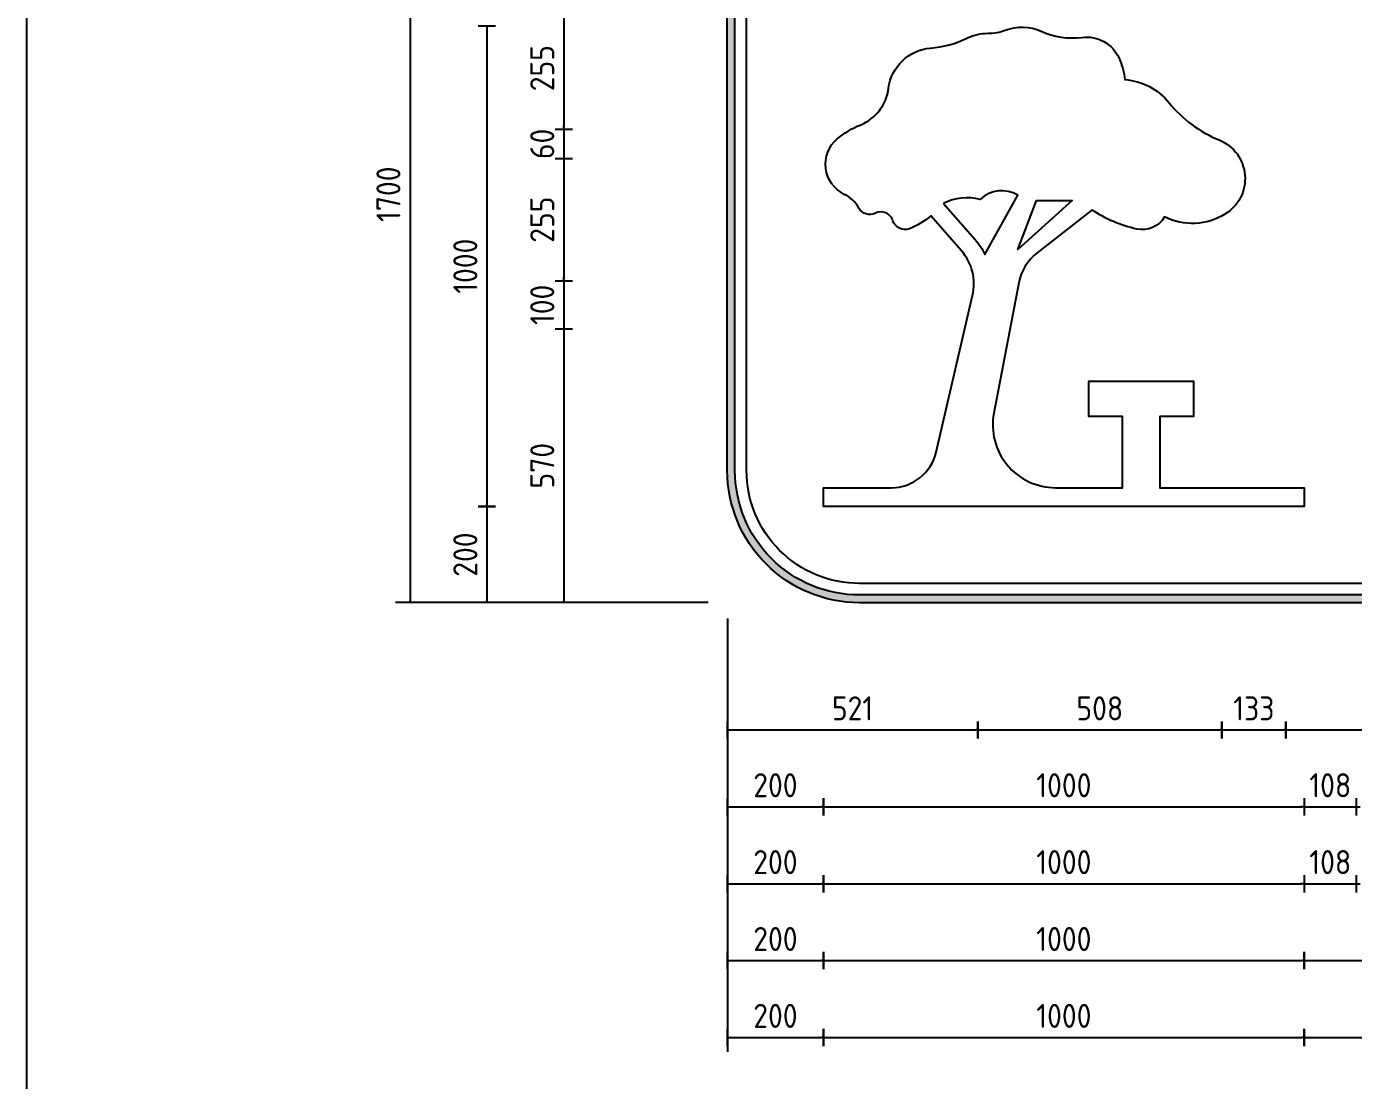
# Model space of a CAD drawing. Extents: x 0 to 420, y 0 to 297.
# Drawn here: x 13 to 151, y 115.5 to 225.2 of the extents above; entities that cross this region are included whole.
import ezdxf
from ezdxf.enums import TextEntityAlignment as Align

# ---------------------------------------------------------------- set-up
doc = ezdxf.new("R2010")
doc.units = 0
doc.header["$LTSCALE"] = 0.3
doc.layers.get('0').update_dxf_attribs({"linetype": 'CONTINUOUS'})
doc.layers.get('DEFPOINTS').update_dxf_attribs({"linetype": 'CONTINUOUS'})
for name, color, linetype in [('BLUE', 162, 'CONTINUOUS'), ('L18', 4, 'CONTINUOUS'), ('T25', 1, 'CONTINUOUS'), ('TBLK18', 4, 'CONTINUOUS'), ('TBLK25', 1, 'CONTINUOUS'), ('TBLK35', 3, 'CONTINUOUS'), ('TBLK50', 7, 'CONTINUOUS')]:
    doc.layers.add(name, color=color, linetype=linetype)
doc.styles.add('ISO', font='iso.shx')
doc.dimstyles.new('SIGNSDIM', dxfattribs={"dimtxt": 2.5, "dimasz": 0.2, "dimexe": 1.5, "dimexo": 2, "dimgap": 1, "dimtad": 1, "dimtoh": 1, "dimdec": 4, "dimlfac": 20, "dimrnd": 1, "dimdsep": 46, "dimtxsty": 'ISO', "dimblk": 'SGNDIM', "dimcen": 2.5, "dimse2": 1, "dimadec": 0, "dimazin": 0, "dimtfac": 1, "dimtdec": 4, "dimtix": 1, "dimtmove": 0, "dimatfit": 3, "dimldrblk": 'SGNDIM', "dimfxl": 1, "dimtolj": 1, "dimtzin": 0, "dimarcsym": 0})

# ---------------------------------------------------------------- blocks, each defined once
blk = doc.blocks.new('A3BBLK')
at = {"layer": 'TBLK50'}
blk.add_line((13, 292.5), (13, 4.5), dxfattribs=at)
blk = doc.blocks.new('a3_in_vtblk std dwg')
blk.add_blockref('A3BBLK', (0, 0))
at = {"layer": 'TBLK18', "style": 'ISO'}
blk.add_attdef('MR_DIRECTORATE', text='', height=1.5, dxfattribs=at).set_placement((381.5, 68.12), align=Align.CENTER)
for tag, p in [('STREET_NAME', (355.51, 62.1)), ('SUBURB_POSTCODE', (388.49, 62.1)), ('TELEPHONE_NO.', (368.31, 59.84)), ('FAX_NO.', (393.56, 59.84))]:
    blk.add_attdef(tag, p, '', height=1.5, dxfattribs=at)
at = {"layer": 'TBLK25', "style": 'ISO'}
for tag, height, p in [('MR_BRANCH', 2, (381.5, 65.2)), ('ROAD_SECTION', 1.75, (384.5, 29.16)), ('SLK', 1.75, (384.5, 26.11)), ('CHAINAGE', 1.75, (384.5, 19.21))]:
    blk.add_attdef(tag, text='', height=height, dxfattribs=at).set_placement(p, align=Align.CENTER)
for tag, p, height in [('FILE_NUMBER', (371.77, 54.24), 2.5), ('DESIGNED_/_DRAWN', (371.77, 49.49), 2), ('VERIFIED', (371.77, 44.49), 2), ('APPROVED', (371.77, 39.49), 2), ('LOCAL_AUTHORITY', (370.48, 16.73), 1.25)]:
    blk.add_attdef(tag, p, '', height=height, dxfattribs=at)
at = {"layer": 'TBLK35', "style": 'ISO', "width": 0.9}
for tag, p in [('ROAD_PROJECT&NUMBER', (384.5, 32.23)), ('DRAWING_DESCRIPTION', (384.5, 22.29))]:
    blk.add_attdef(tag, text='', height=2.5, dxfattribs=at).set_placement(p, align=Align.CENTER)
at = {"layer": 'TBLK50', "style": 'ISO'}
blk.add_attdef('MRWA_DRG_NUMBER', (356.29, 6.08), '', height=5, dxfattribs=at)
blk = doc.blocks.new('SGNDIM')
for p, q in [((0, 0), (-1, 0)), ((0, 4.5), (0, -4.5))]:
    blk.add_line(p, q)
blk = doc.blocks.new('*D31')
at = {"layer": 'DEFPOINTS', "color": 0, "transparency": 16777216}
for p in [(75.26, 175.24), (60.89, 165.23), (75.26, 165.23)]:
    blk.add_point(p, dxfattribs=at)
at = {"layer": 'T25', "color": 0, "lineweight": -2, "transparency": 16777216}
for p, q in [((60.89, 175.04), (60.89, 165.43)), ((73.26, 165.23), (59.39, 165.23))]:
    blk.add_line(p, q, dxfattribs=at)
at = {"layer": 'T25', "color": 0, "lineweight": -2, "transparency": 16777216, "xscale": 0.2, "yscale": 0.2, "zscale": 0.2}
for p, rotation in [((60.89, 175.24), 90), ((60.89, 165.23), 270)]:
    blk.add_blockref('SGNDIM', p, dxfattribs=dict(at, rotation=rotation))
at = {"layer": 'T25', "color": 0, "transparency": 16777216, "insert": (58.64, 170.23), "char_height": 2.5, "attachment_point": 5, "rotation": 90, "style": 'ISO'}
blk.add_mtext('\\A1;200', dxfattribs=at)
blk = doc.blocks.new('*D32')
at = {"layer": 'DEFPOINTS', "color": 0, "transparency": 16777216}
for p in [(79.89, 225.24), (60.89, 175.24), (79.89, 175.24)]:
    blk.add_point(p, dxfattribs=at)
at = {"layer": 'T25', "color": 0, "lineweight": -2, "transparency": 16777216}
blk.add_line((60.89, 225.04), (60.89, 175.44), dxfattribs=at)
at = {"layer": 'T25', "color": 0, "lineweight": -2, "transparency": 16777216, "xscale": 0.2, "yscale": 0.2, "zscale": 0.2}
for p, rotation in [((60.89, 225.24), 90), ((60.89, 175.24), 270)]:
    blk.add_blockref('SGNDIM', p, dxfattribs=dict(at, rotation=rotation))
at = {"layer": 'T25', "color": 0, "transparency": 16777216, "insert": (58.64, 200.24), "char_height": 2.5, "attachment_point": 5, "rotation": 90, "style": 'ISO'}
blk.add_mtext('\\A1;1000', dxfattribs=at)
blk = doc.blocks.new('*D40')
at = {"layer": 'DEFPOINTS', "color": 0, "transparency": 16777216}
for p in [(145.89, 176.24), (165.46, 176.24), (165.46, 119.98)]:
    blk.add_point(p, dxfattribs=at)
at = {"layer": 'T25', "color": 0, "lineweight": -2, "transparency": 16777216}
blk.add_line((146.09, 119.98), (165.26, 119.98), dxfattribs=at)
at = {"layer": 'T25', "color": 0, "lineweight": -2, "transparency": 16777216, "xscale": 0.2, "yscale": 0.2, "zscale": 0.2, "rotation": 180}
blk.add_blockref('SGNDIM', (145.89, 119.98), dxfattribs=at)
at = {"layer": 'T25', "color": 0, "lineweight": -2, "transparency": 16777216, "xscale": 0.2, "yscale": 0.2, "zscale": 0.2}
blk.add_blockref('SGNDIM', (165.46, 119.98), dxfattribs=at)
at = {"layer": 'T25', "color": 0, "transparency": 16777216, "insert": (155.67, 122.23), "char_height": 2.5, "attachment_point": 5, "style": 'ISO'}
blk.add_mtext('\\A1;391', dxfattribs=at)
blk = doc.blocks.new('*D41')
at = {"layer": 'DEFPOINTS', "color": 0, "transparency": 16777216}
for p in [(95.89, 178.27), (145.89, 178.27), (145.89, 119.98)]:
    blk.add_point(p, dxfattribs=at)
at = {"layer": 'T25', "color": 0, "lineweight": -2, "transparency": 16777216}
blk.add_line((96.09, 119.98), (145.69, 119.98), dxfattribs=at)
at = {"layer": 'T25', "color": 0, "lineweight": -2, "transparency": 16777216, "xscale": 0.2, "yscale": 0.2, "zscale": 0.2, "rotation": 180}
blk.add_blockref('SGNDIM', (95.89, 119.98), dxfattribs=at)
at = {"layer": 'T25', "color": 0, "lineweight": -2, "transparency": 16777216, "xscale": 0.2, "yscale": 0.2, "zscale": 0.2}
blk.add_blockref('SGNDIM', (145.89, 119.98), dxfattribs=at)
at = {"layer": 'T25', "color": 0, "transparency": 16777216, "insert": (120.89, 122.23), "char_height": 2.5, "attachment_point": 5, "style": 'ISO'}
blk.add_mtext('\\A1;1000', dxfattribs=at)
blk = doc.blocks.new('*D42')
at = {"layer": 'DEFPOINTS', "color": 0, "transparency": 16777216}
for p in [(85.89, 160.04), (95.89, 147.02), (95.89, 119.98)]:
    blk.add_point(p, dxfattribs=at)
at = {"layer": 'T25', "color": 0, "lineweight": -2, "transparency": 16777216}
for p, q in [((85.89, 158.04), (85.89, 118.48)), ((86.09, 119.98), (95.69, 119.98))]:
    blk.add_line(p, q, dxfattribs=at)
at = {"layer": 'T25', "color": 0, "lineweight": -2, "transparency": 16777216, "xscale": 0.2, "yscale": 0.2, "zscale": 0.2, "rotation": 180}
blk.add_blockref('SGNDIM', (85.89, 119.98), dxfattribs=at)
at = {"layer": 'T25', "color": 0, "lineweight": -2, "transparency": 16777216, "xscale": 0.2, "yscale": 0.2, "zscale": 0.2}
blk.add_blockref('SGNDIM', (95.89, 119.98), dxfattribs=at)
at = {"layer": 'T25', "color": 0, "transparency": 16777216, "insert": (90.89, 122.23), "char_height": 2.5, "attachment_point": 5, "style": 'ISO'}
blk.add_mtext('\\A1;200', dxfattribs=at)
blk = doc.blocks.new('*D47')
at = {"layer": 'DEFPOINTS', "color": 0, "transparency": 16777216}
for p in [(85.89, 131.95), (95.89, 131.95), (95.89, 127.98)]:
    blk.add_point(p, dxfattribs=at)
at = {"layer": 'T25', "color": 0, "lineweight": -2, "transparency": 16777216}
for p, q in [((85.89, 129.95), (85.89, 126.48)), ((86.09, 127.98), (95.69, 127.98))]:
    blk.add_line(p, q, dxfattribs=at)
at = {"layer": 'T25', "color": 0, "lineweight": -2, "transparency": 16777216, "xscale": 0.2, "yscale": 0.2, "zscale": 0.2, "rotation": 180}
blk.add_blockref('SGNDIM', (85.89, 127.98), dxfattribs=at)
at = {"layer": 'T25', "color": 0, "lineweight": -2, "transparency": 16777216, "xscale": 0.2, "yscale": 0.2, "zscale": 0.2}
blk.add_blockref('SGNDIM', (95.89, 127.98), dxfattribs=at)
at = {"layer": 'T25', "color": 0, "transparency": 16777216, "insert": (90.89, 130.23), "char_height": 2.5, "attachment_point": 5, "style": 'ISO'}
blk.add_mtext('\\A1;200', dxfattribs=at)
blk = doc.blocks.new('*D54')
at = {"layer": 'DEFPOINTS', "color": 0, "transparency": 16777216}
for p in [(85.89, 139.14), (95.89, 139.14), (95.89, 135.98)]:
    blk.add_point(p, dxfattribs=at)
at = {"layer": 'T25', "color": 0, "lineweight": -2, "transparency": 16777216}
for p, q in [((85.89, 137.14), (85.89, 134.48)), ((86.09, 135.98), (95.69, 135.98))]:
    blk.add_line(p, q, dxfattribs=at)
at = {"layer": 'T25', "color": 0, "lineweight": -2, "transparency": 16777216, "xscale": 0.2, "yscale": 0.2, "zscale": 0.2, "rotation": 180}
blk.add_blockref('SGNDIM', (85.89, 135.98), dxfattribs=at)
at = {"layer": 'T25', "color": 0, "lineweight": -2, "transparency": 16777216, "xscale": 0.2, "yscale": 0.2, "zscale": 0.2}
blk.add_blockref('SGNDIM', (95.89, 135.98), dxfattribs=at)
at = {"layer": 'T25', "color": 0, "transparency": 16777216, "insert": (90.89, 138.23), "char_height": 2.5, "attachment_point": 5, "style": 'ISO'}
blk.add_mtext('\\A1;200', dxfattribs=at)
blk = doc.blocks.new('*D61')
at = {"layer": 'DEFPOINTS', "color": 0, "transparency": 16777216}
for p in [(85.89, 159.34), (95.89, 146.32), (95.89, 143.98)]:
    blk.add_point(p, dxfattribs=at)
at = {"layer": 'T25', "color": 0, "lineweight": -2, "transparency": 16777216}
for p, q in [((85.89, 157.34), (85.89, 142.48)), ((86.09, 143.98), (95.69, 143.98))]:
    blk.add_line(p, q, dxfattribs=at)
at = {"layer": 'T25', "color": 0, "lineweight": -2, "transparency": 16777216, "xscale": 0.2, "yscale": 0.2, "zscale": 0.2, "rotation": 180}
blk.add_blockref('SGNDIM', (85.89, 143.98), dxfattribs=at)
at = {"layer": 'T25', "color": 0, "lineweight": -2, "transparency": 16777216, "xscale": 0.2, "yscale": 0.2, "zscale": 0.2}
blk.add_blockref('SGNDIM', (95.89, 143.98), dxfattribs=at)
at = {"layer": 'T25', "color": 0, "transparency": 16777216, "insert": (90.89, 146.23), "char_height": 2.5, "attachment_point": 5, "style": 'ISO'}
blk.add_mtext('\\A1;200', dxfattribs=at)
blk = doc.blocks.new('*D64')
at = {"layer": 'DEFPOINTS', "color": 0, "transparency": 16777216}
for p in [(111.94, 169.23), (85.89, 165.58), (111.94, 151.98)]:
    blk.add_point(p, dxfattribs=at)
at = {"layer": 'T25', "color": 0, "lineweight": -2, "transparency": 16777216}
for p, q in [((85.89, 163.58), (85.89, 150.48)), ((86.09, 151.98), (111.74, 151.98))]:
    blk.add_line(p, q, dxfattribs=at)
at = {"layer": 'T25', "color": 0, "lineweight": -2, "transparency": 16777216, "xscale": 0.2, "yscale": 0.2, "zscale": 0.2, "rotation": 180}
blk.add_blockref('SGNDIM', (85.89, 151.98), dxfattribs=at)
at = {"layer": 'T25', "color": 0, "lineweight": -2, "transparency": 16777216, "xscale": 0.2, "yscale": 0.2, "zscale": 0.2}
blk.add_blockref('SGNDIM', (111.94, 151.98), dxfattribs=at)
at = {"layer": 'T25', "color": 0, "transparency": 16777216, "insert": (98.91, 154.23), "char_height": 2.5, "attachment_point": 5, "style": 'ISO'}
blk.add_mtext('\\A1;521', dxfattribs=at)
blk = doc.blocks.new('*D65')
at = {"layer": 'DEFPOINTS', "color": 0, "transparency": 16777216}
for p in [(79.89, 250.23), (52.89, 165.23), (79.89, 165.23)]:
    blk.add_point(p, dxfattribs=at)
at = {"layer": 'T25', "color": 0, "lineweight": -2, "transparency": 16777216}
for p, q in [((77.89, 250.23), (51.39, 250.23)), ((52.89, 250.03), (52.89, 165.43)), ((77.89, 165.23), (51.39, 165.23))]:
    blk.add_line(p, q, dxfattribs=at)
at = {"layer": 'T25', "color": 0, "lineweight": -2, "transparency": 16777216, "xscale": 0.2, "yscale": 0.2, "zscale": 0.2}
for p, rotation in [((52.89, 250.23), 90), ((52.89, 165.23), 270)]:
    blk.add_blockref('SGNDIM', p, dxfattribs=dict(at, rotation=rotation))
at = {"layer": 'T25', "color": 0, "transparency": 16777216, "insert": (50.64, 207.73), "char_height": 2.5, "attachment_point": 5, "rotation": 90, "style": 'ISO'}
blk.add_mtext('\\A1;1700', dxfattribs=at)
blk = doc.blocks.new('*D66')
at = {"layer": 'DEFPOINTS', "color": 0, "transparency": 16777216}
for p in [(84.52, 198.7), (68.89, 193.73), (84.52, 193.73)]:
    blk.add_point(p, dxfattribs=at)
at = {"layer": 'T25', "color": 0, "lineweight": -2, "transparency": 16777216}
for p, q in [((68.89, 198.9), (68.89, 199.1)), ((68.89, 198.7), (68.89, 193.73)), ((68.89, 193.53), (68.89, 193.33))]:
    blk.add_line(p, q, dxfattribs=at)
at = {"layer": 'T25', "color": 0, "lineweight": -2, "transparency": 16777216, "xscale": 0.2, "yscale": 0.2, "zscale": 0.2}
for p, rotation in [((68.89, 198.7), 270), ((68.89, 193.73), 90)]:
    blk.add_blockref('SGNDIM', p, dxfattribs=dict(at, rotation=rotation))
at = {"layer": 'T25', "color": 0, "transparency": 16777216, "insert": (66.64, 196.22), "char_height": 2.5, "attachment_point": 5, "rotation": 90, "style": 'ISO'}
blk.add_mtext('\\A1;100', dxfattribs=at)
blk = doc.blocks.new('*D67')
at = {"layer": 'DEFPOINTS', "color": 0, "transparency": 16777216}
for p in [(83.73, 214.48), (68.89, 211.45), (83.73, 211.45)]:
    blk.add_point(p, dxfattribs=at)
at = {"layer": 'T25', "color": 0, "lineweight": -2, "transparency": 16777216}
for p, q in [((68.89, 214.68), (68.89, 214.88)), ((68.89, 214.48), (68.89, 211.45)), ((68.89, 211.25), (68.89, 211.05))]:
    blk.add_line(p, q, dxfattribs=at)
at = {"layer": 'T25', "color": 0, "lineweight": -2, "transparency": 16777216, "xscale": 0.2, "yscale": 0.2, "zscale": 0.2}
for p, rotation in [((68.89, 214.48), 270), ((68.89, 211.45), 90)]:
    blk.add_blockref('SGNDIM', p, dxfattribs=dict(at, rotation=rotation))
at = {"layer": 'T25', "color": 0, "transparency": 16777216, "insert": (66.64, 212.97), "char_height": 2.5, "attachment_point": 5, "rotation": 90, "style": 'ISO'}
blk.add_mtext('\\A1;60', dxfattribs=at)
blk = doc.blocks.new('*D68')
at = {"layer": 'DEFPOINTS', "color": 0, "transparency": 16777216}
for p in [(87.88, 227.22), (68.89, 214.47), (87.88, 214.47)]:
    blk.add_point(p, dxfattribs=at)
at = {"layer": 'T25', "color": 0, "lineweight": -2, "transparency": 16777216}
blk.add_line((68.89, 227.02), (68.89, 214.67), dxfattribs=at)
at = {"layer": 'T25', "color": 0, "lineweight": -2, "transparency": 16777216, "xscale": 0.2, "yscale": 0.2, "zscale": 0.2}
for p, rotation in [((68.89, 227.22), 90), ((68.89, 214.47), 270)]:
    blk.add_blockref('SGNDIM', p, dxfattribs=dict(at, rotation=rotation))
at = {"layer": 'T25', "color": 0, "transparency": 16777216, "insert": (66.64, 220.85), "char_height": 2.5, "attachment_point": 5, "rotation": 90, "style": 'ISO'}
blk.add_mtext('\\A1;255', dxfattribs=at)
blk = doc.blocks.new('*D71')
at = {"layer": 'DEFPOINTS', "color": 0, "transparency": 16777216}
for p in [(99.92, 193.73), (68.89, 165.23), (85.9, 165.23)]:
    blk.add_point(p, dxfattribs=at)
at = {"layer": 'T25', "color": 0, "lineweight": -2, "transparency": 16777216}
for p, q in [((68.89, 193.53), (68.89, 165.43)), ((83.9, 165.23), (67.39, 165.23))]:
    blk.add_line(p, q, dxfattribs=at)
at = {"layer": 'T25', "color": 0, "lineweight": -2, "transparency": 16777216, "xscale": 0.2, "yscale": 0.2, "zscale": 0.2}
for p, rotation in [((68.89, 193.73), 90), ((68.89, 165.23), 270)]:
    blk.add_blockref('SGNDIM', p, dxfattribs=dict(at, rotation=rotation))
at = {"layer": 'T25', "color": 0, "transparency": 16777216, "insert": (66.64, 179.48), "char_height": 2.5, "attachment_point": 5, "rotation": 90, "style": 'ISO'}
blk.add_mtext('\\A1;570', dxfattribs=at)
blk = doc.blocks.new('*D72')
at = {"layer": 'DEFPOINTS', "color": 0, "transparency": 16777216}
for p in [(87.88, 211.45), (68.89, 198.7), (87.88, 198.7)]:
    blk.add_point(p, dxfattribs=at)
at = {"layer": 'T25', "color": 0, "lineweight": -2, "transparency": 16777216}
blk.add_line((68.89, 211.25), (68.89, 198.9), dxfattribs=at)
at = {"layer": 'T25', "color": 0, "lineweight": -2, "transparency": 16777216, "xscale": 0.2, "yscale": 0.2, "zscale": 0.2}
for p, rotation in [((68.89, 211.45), 90), ((68.89, 198.7), 270)]:
    blk.add_blockref('SGNDIM', p, dxfattribs=dict(at, rotation=rotation))
at = {"layer": 'T25', "color": 0, "transparency": 16777216, "insert": (66.64, 205.08), "char_height": 2.5, "attachment_point": 5, "rotation": 90, "style": 'ISO'}
blk.add_mtext('\\A1;255', dxfattribs=at)
blk = doc.blocks.new('*D77')
at = {"layer": 'DEFPOINTS', "color": 0, "transparency": 16777216}
for p in [(95.89, 184.77), (145.89, 184.77), (145.89, 127.98)]:
    blk.add_point(p, dxfattribs=at)
at = {"layer": 'T25', "color": 0, "lineweight": -2, "transparency": 16777216}
blk.add_line((96.09, 127.98), (145.69, 127.98), dxfattribs=at)
at = {"layer": 'T25', "color": 0, "lineweight": -2, "transparency": 16777216, "xscale": 0.2, "yscale": 0.2, "zscale": 0.2, "rotation": 180}
blk.add_blockref('SGNDIM', (95.89, 127.98), dxfattribs=at)
at = {"layer": 'T25', "color": 0, "lineweight": -2, "transparency": 16777216, "xscale": 0.2, "yscale": 0.2, "zscale": 0.2}
blk.add_blockref('SGNDIM', (145.89, 127.98), dxfattribs=at)
at = {"layer": 'T25', "color": 0, "transparency": 16777216, "insert": (120.89, 130.23), "char_height": 2.5, "attachment_point": 5, "style": 'ISO'}
blk.add_mtext('\\A1;1000', dxfattribs=at)
blk = doc.blocks.new('*D78')
at = {"layer": 'DEFPOINTS', "color": 0, "transparency": 16777216}
for p in [(95.89, 190.77), (145.89, 190.77), (145.89, 135.98)]:
    blk.add_point(p, dxfattribs=at)
at = {"layer": 'T25', "color": 0, "lineweight": -2, "transparency": 16777216}
blk.add_line((96.09, 135.98), (145.69, 135.98), dxfattribs=at)
at = {"layer": 'T25', "color": 0, "lineweight": -2, "transparency": 16777216, "xscale": 0.2, "yscale": 0.2, "zscale": 0.2, "rotation": 180}
blk.add_blockref('SGNDIM', (95.89, 135.98), dxfattribs=at)
at = {"layer": 'T25', "color": 0, "lineweight": -2, "transparency": 16777216, "xscale": 0.2, "yscale": 0.2, "zscale": 0.2}
blk.add_blockref('SGNDIM', (145.89, 135.98), dxfattribs=at)
at = {"layer": 'T25', "color": 0, "transparency": 16777216, "insert": (120.89, 138.23), "char_height": 2.5, "attachment_point": 5, "style": 'ISO'}
blk.add_mtext('\\A1;1000', dxfattribs=at)
blk = doc.blocks.new('*D79')
at = {"layer": 'DEFPOINTS', "color": 0, "transparency": 16777216}
for p in [(95.89, 197.77), (145.89, 197.77), (145.89, 143.98)]:
    blk.add_point(p, dxfattribs=at)
at = {"layer": 'T25', "color": 0, "lineweight": -2, "transparency": 16777216}
blk.add_line((96.09, 143.98), (145.69, 143.98), dxfattribs=at)
at = {"layer": 'T25', "color": 0, "lineweight": -2, "transparency": 16777216, "xscale": 0.2, "yscale": 0.2, "zscale": 0.2, "rotation": 180}
blk.add_blockref('SGNDIM', (95.89, 143.98), dxfattribs=at)
at = {"layer": 'T25', "color": 0, "lineweight": -2, "transparency": 16777216, "xscale": 0.2, "yscale": 0.2, "zscale": 0.2}
blk.add_blockref('SGNDIM', (145.89, 143.98), dxfattribs=at)
at = {"layer": 'T25', "color": 0, "transparency": 16777216, "insert": (120.89, 146.23), "char_height": 2.5, "attachment_point": 5, "style": 'ISO'}
blk.add_mtext('\\A1;1000', dxfattribs=at)
blk = doc.blocks.new('*D80')
at = {"layer": 'DEFPOINTS', "color": 0, "transparency": 16777216}
for p in [(145.89, 182.24), (165.46, 182.24), (165.46, 127.98)]:
    blk.add_point(p, dxfattribs=at)
at = {"layer": 'T25', "color": 0, "lineweight": -2, "transparency": 16777216}
blk.add_line((146.09, 127.98), (165.26, 127.98), dxfattribs=at)
at = {"layer": 'T25', "color": 0, "lineweight": -2, "transparency": 16777216, "xscale": 0.2, "yscale": 0.2, "zscale": 0.2, "rotation": 180}
blk.add_blockref('SGNDIM', (145.89, 127.98), dxfattribs=at)
at = {"layer": 'T25', "color": 0, "lineweight": -2, "transparency": 16777216, "xscale": 0.2, "yscale": 0.2, "zscale": 0.2}
blk.add_blockref('SGNDIM', (165.46, 127.98), dxfattribs=at)
at = {"layer": 'T25', "color": 0, "transparency": 16777216, "insert": (155.67, 130.23), "char_height": 2.5, "attachment_point": 5, "style": 'ISO'}
blk.add_mtext('\\A1;391', dxfattribs=at)
blk = doc.blocks.new('*D81')
at = {"layer": 'DEFPOINTS', "color": 0, "transparency": 16777216}
for p in [(145.89, 159.5), (151.31, 159.5), (151.31, 135.98)]:
    blk.add_point(p, dxfattribs=at)
at = {"layer": 'T25', "color": 0, "lineweight": -2, "transparency": 16777216}
for p, q in [((145.69, 135.98), (145.49, 135.98)), ((145.89, 135.98), (151.31, 135.98)), ((151.51, 135.98), (151.71, 135.98))]:
    blk.add_line(p, q, dxfattribs=at)
at = {"layer": 'T25', "color": 0, "lineweight": -2, "transparency": 16777216, "xscale": 0.2, "yscale": 0.2, "zscale": 0.2}
blk.add_blockref('SGNDIM', (145.89, 135.98), dxfattribs=at)
at = {"layer": 'T25', "color": 0, "lineweight": -2, "transparency": 16777216, "xscale": 0.2, "yscale": 0.2, "zscale": 0.2, "rotation": 180}
blk.add_blockref('SGNDIM', (151.31, 135.98), dxfattribs=at)
at = {"layer": 'T25', "color": 0, "transparency": 16777216, "insert": (148.6, 138.23), "char_height": 2.5, "attachment_point": 5, "style": 'ISO'}
blk.add_mtext('\\A1;108', dxfattribs=at)
blk = doc.blocks.new('*D82')
at = {"layer": 'DEFPOINTS', "color": 0, "transparency": 16777216}
for p in [(145.89, 165.5), (151.31, 165.5), (151.31, 143.98)]:
    blk.add_point(p, dxfattribs=at)
at = {"layer": 'T25', "color": 0, "lineweight": -2, "transparency": 16777216}
for p, q in [((145.69, 143.98), (145.49, 143.98)), ((145.89, 143.98), (151.31, 143.98)), ((151.51, 143.98), (151.71, 143.98))]:
    blk.add_line(p, q, dxfattribs=at)
at = {"layer": 'T25', "color": 0, "lineweight": -2, "transparency": 16777216, "xscale": 0.2, "yscale": 0.2, "zscale": 0.2}
blk.add_blockref('SGNDIM', (145.89, 143.98), dxfattribs=at)
at = {"layer": 'T25', "color": 0, "lineweight": -2, "transparency": 16777216, "xscale": 0.2, "yscale": 0.2, "zscale": 0.2, "rotation": 180}
blk.add_blockref('SGNDIM', (151.31, 143.98), dxfattribs=at)
at = {"layer": 'T25', "color": 0, "transparency": 16777216, "insert": (148.6, 146.23), "char_height": 2.5, "attachment_point": 5, "style": 'ISO'}
blk.add_mtext('\\A1;108', dxfattribs=at)
blk = doc.blocks.new('*D86')
at = {"layer": 'DEFPOINTS', "color": 0, "transparency": 16777216}
for p in [(111.94, 154.21), (137.33, 154.21), (137.33, 151.98)]:
    blk.add_point(p, dxfattribs=at)
at = {"layer": 'T25', "color": 0, "lineweight": -2, "transparency": 16777216}
blk.add_line((112.14, 151.98), (137.13, 151.98), dxfattribs=at)
at = {"layer": 'T25', "color": 0, "lineweight": -2, "transparency": 16777216, "xscale": 0.2, "yscale": 0.2, "zscale": 0.2, "rotation": 180}
blk.add_blockref('SGNDIM', (111.94, 151.98), dxfattribs=at)
at = {"layer": 'T25', "color": 0, "lineweight": -2, "transparency": 16777216, "xscale": 0.2, "yscale": 0.2, "zscale": 0.2}
blk.add_blockref('SGNDIM', (137.33, 151.98), dxfattribs=at)
at = {"layer": 'T25', "color": 0, "transparency": 16777216, "insert": (124.63, 154.23), "char_height": 2.5, "attachment_point": 5, "style": 'ISO'}
blk.add_mtext('\\A1;508', dxfattribs=at)
blk = doc.blocks.new('*D87')
at = {"layer": 'DEFPOINTS', "color": 0, "transparency": 16777216}
for p in [(137.33, 169.58), (143.97, 169.58), (143.97, 151.98)]:
    blk.add_point(p, dxfattribs=at)
at = {"layer": 'T25', "color": 0, "lineweight": -2, "transparency": 16777216}
blk.add_line((137.53, 151.98), (143.77, 151.98), dxfattribs=at)
at = {"layer": 'T25', "color": 0, "lineweight": -2, "transparency": 16777216, "xscale": 0.2, "yscale": 0.2, "zscale": 0.2, "rotation": 180}
blk.add_blockref('SGNDIM', (137.33, 151.98), dxfattribs=at)
at = {"layer": 'T25', "color": 0, "lineweight": -2, "transparency": 16777216, "xscale": 0.2, "yscale": 0.2, "zscale": 0.2}
blk.add_blockref('SGNDIM', (143.97, 151.98), dxfattribs=at)
at = {"layer": 'T25', "color": 0, "transparency": 16777216, "insert": (140.65, 154.23), "char_height": 2.5, "attachment_point": 5, "style": 'ISO'}
blk.add_mtext('\\A1;133', dxfattribs=at)
blk = doc.blocks.new('*D89')
at = {"layer": 'DEFPOINTS', "color": 0, "transparency": 16777216}
for p in [(143.97, 154.56), (173.38, 154.56), (173.38, 151.98)]:
    blk.add_point(p, dxfattribs=at)
at = {"layer": 'T25', "color": 0, "lineweight": -2, "transparency": 16777216}
blk.add_line((144.17, 151.98), (173.18, 151.98), dxfattribs=at)
at = {"layer": 'T25', "color": 0, "lineweight": -2, "transparency": 16777216, "xscale": 0.2, "yscale": 0.2, "zscale": 0.2, "rotation": 180}
blk.add_blockref('SGNDIM', (143.97, 151.98), dxfattribs=at)
at = {"layer": 'T25', "color": 0, "lineweight": -2, "transparency": 16777216, "xscale": 0.2, "yscale": 0.2, "zscale": 0.2}
blk.add_blockref('SGNDIM', (173.38, 151.98), dxfattribs=at)
at = {"layer": 'T25', "color": 0, "transparency": 16777216, "insert": (158.67, 154.23), "char_height": 2.5, "attachment_point": 5, "style": 'ISO'}
blk.add_mtext('\\A1;588', dxfattribs=at)

msp = doc.modelspace()

# ---------------------------------------------------------------- hatches: boundary and pattern name
at = {"layer": 'BLUE'}
h = msp.add_hatch(color=256, dxfattribs=at)
edge = h.paths.add_edge_path(flags=16)
edge.add_line((86.6851632, 178.9773906), (86.6851632, 236.4773906))
edge.add_arc((99.6351632, 236.4773906), 12.95, 90, 180, ccw=False)
edge.add_line((99.6351632, 249.4273906), (252.1351632, 249.4273906))
edge.add_arc((252.1351632, 236.4773906), 12.95, 0, 90, ccw=False)
edge.add_line((265.0851632, 236.4773906), (265.0851632, 178.9773906))
edge.add_arc((252.1351632, 178.9773906), 12.95, 270, 360, ccw=False)
edge.add_line((252.1351632, 166.0273906), (99.6351632, 166.0273906))
edge.add_arc((99.6351632, 178.9773906), 12.95, 180, 270, ccw=False)
edge = h.paths.add_edge_path()
edge.add_line((85.8851632, 178.9773906), (85.8851632, 236.4773906))
edge.add_arc((99.6351632, 236.4773906), 13.75, 90, 180, ccw=False)
edge.add_line((99.6351632, 250.2273906), (252.1351632, 250.2273906))
edge.add_arc((252.1351632, 236.4773906), 13.75, 0, 90, ccw=False)
edge.add_line((265.8851632, 236.4773906), (265.8851632, 178.9773906))
edge.add_arc((252.1351632, 178.9773906), 13.75, -90, 0, ccw=False)
edge.add_line((252.1351632, 165.2273906), (99.6351632, 165.2273906))
edge.add_arc((99.6351632, 178.9773906), 13.75, 180, 270, ccw=False)

# ---------------------------------------------------------------- linework, layer by layer
for points in [[(85.8851632, 178.9773906), (85.8851632, 236.4773906, -0.4142135624), (99.6351632, 250.2273906), (252.1351632, 250.2273906, -0.4142135624), (265.8851632, 236.4773906), (265.8851632, 178.9773906, -0.4142135624), (252.1351632, 165.2273906), (99.6351632, 165.2273906, -0.4142135624)], [(86.6851632, 178.9773906), (86.6851632, 236.4773906, -0.4142135624), (99.6351632, 249.4273906), (252.1351632, 249.4273906, -0.4142135624), (265.0851632, 236.4773906), (265.0851632, 178.9773906, -0.4142135624), (252.1351632, 166.0273906), (99.6351632, 166.0273906, -0.4142135624)], [(87.8851632, 178.9773906), (87.8851632, 236.4773906, -0.4142135624), (99.6351632, 248.2273906), (252.1351632, 248.2273906, -0.4142135624), (263.8851632, 236.4773906), (263.8851632, 178.9773906, -0.4142135624), (252.1351632, 167.2273906), (99.6351632, 167.2273906, -0.4142135624)], [(110.8606032, 223.9947968, -0.1166462805), (113.0089115, 224.4759892, 0.0961682331), (114.8023898, 224.8020762, -0.2025860194), (118.5236857, 224.6972514, 0.1400372028), (122.7750857, 224.0562007, -0.3318573936), (126.6269532, 221.8902996, -0.0742971597), (127.2425682, 219.6606705, -0.2070092971), (131.8288434, 217.2562488, 0.1263409294), (137.0338324, 213.3827479, -0.6152120742), (137.6487992, 205.6454874, -0.2567096282), (131.3722731, 205.366098, -0.3219396661), (128.4639713, 204.1030802, -0.0978001321), (123.8249708, 206.1094057), (118.1037514, 201.6267074, 0.1813929469), (116.1965433, 198.4970446), (113.610932, 184.9370065, 0.4705402857), (120.0172492, 177.1937187), (126.973771, 177.1937187), (126.973771, 184.5850231), (123.4955101, 184.5850231), (123.4955101, 188.2806753), (134.3650753, 188.2806753), (134.3650753, 184.5850231), (130.8868144, 184.5850231), (130.8868144, 177.1937187), (145.8868144, 177.1937187), (145.8868144, 175.237197), (95.8868144, 175.237197), (95.8868144, 177.1937187), (102.9520318, 177.1937187, 0.3487827426), (107.6103964, 180.8932828), (111.4034493, 197.2078677, 0.2414797631), (110.2463371, 201.8270428), (107.0499374, 205.4763258, -0.0831719857), (104.8318576, 204.1473171, -0.4353403432), (103.1102926, 204.9732978, 0.4607517168), (101.2877683, 205.7546555, -0.3988954551), (99.5727868, 206.2863065, 0.153223451), (98.0567743, 207.7146596, -0.5417467936), (97.3229127, 213.4954055, -0.0805209186), (99.7047602, 214.9342044, 0.2720327884), (102.6636572, 218.7713995, -0.3542726762), (107.0109655, 222.9380335, 0.0926045245)], [(108.363783, 206.7807927), (111.6363492, 203.0445516, -0.0677196092), (112.6869113, 201.4553244), (116.1042057, 207.6285014, 0.3359039081), (112.1911623, 207.1937187, 0.1755156068)]]:
    msp.add_lwpolyline(points, format="xyb", close=True, dxfattribs=at)
msp.add_lwpolyline([(118.0607275, 207.0850231), (121.7563797, 207.0850231), (116.1042057, 201.9763274)], close=True, dxfattribs=at)

# ---------------------------------------------------------------- block references
at = {"layer": 'L18'}
msp.add_blockref('a3_in_vtblk std dwg', (0.0000004, -0.0000002), dxfattribs=at)

# ---------------------------------------------------------------- dimensions: what is measured, and where the dimension line sits
at = {"layer": 'T25'}
for base, p1, p2, override, picture, middle in [((52.8851632, 165.2273906), (79.8851632, 250.2273906), (79.8851632, 165.2273906), {"dimse2": 0}, '*D65', (50.6351632, 207.7273906)), ((68.8851632, 214.4742671), (87.8841887, 227.2235362), (87.8841887, 214.4742671), {"dimse1": 1}, '*D68', (66.6351632, 220.8489017)), ((60.8851632, 175.237197), (79.8851632, 225.237197), (79.8851632, 175.237197), {"dimse1": 1}, '*D32', (58.6351632, 200.237197)), ((68.8851632, 211.4539324), (83.7303715, 214.4773906), (83.7303715, 211.4539324), {"dimse1": 1}, '*D67', (66.6351632, 212.9656615)), ((68.8851632, 198.7046633), (87.8841887, 211.4539324), (87.8841887, 198.7046633), {"dimse1": 1}, '*D72', (66.6351632, 205.0792979)), ((68.8851632, 193.7273906), (84.5215268, 198.7046633), (84.5215268, 193.7273906), {"dimse1": 1}, '*D66', (66.6351632, 196.216027)), ((68.8851632, 165.2273906), (99.9170992, 193.7273906), (85.8965178, 165.2273906), {"dimse1": 1, "dimse2": 0}, '*D71', (66.6351632, 179.4773906)), ((60.8851632, 165.2273906), (75.2638796, 175.237197), (75.2638796, 165.2273906), {"dimse1": 1, "dimse2": 0}, '*D31', (58.6351632, 170.2322938))]:
    dim = msp.add_linear_dim(base=base, p1=p1, p2=p2, angle=90, dimstyle='SIGNSDIM', override=override, dxfattribs=at)
    dim.commit()
    dim.dimension.update_dxf_attribs({"geometry": picture, "text_midpoint": middle})
for base, p1, p2, picture, middle in [((145.8868144, 143.9773906), (95.8868144, 197.7650619), (145.8868144, 197.7650619), '*D79', (120.8868144, 146.2273906)), ((145.8868144, 135.9773906), (95.8868144, 190.7650619), (145.8868144, 190.7650619), '*D78', (120.8868144, 138.2273906)), ((145.8868144, 127.9773906), (95.8868144, 184.7650619), (145.8868144, 184.7650619), '*D77', (120.8868144, 130.2273906)), ((165.4614239, 127.9773906), (145.8868144, 182.2386566), (165.4614239, 182.2386566), '*D80', (155.6741192, 130.2273906)), ((145.8868144, 119.9773906), (95.8868144, 178.2650619), (145.8868144, 178.2650619), '*D41', (120.8868144, 122.2273906)), ((165.4614239, 119.9773906), (145.8868144, 176.2386566), (165.4614239, 176.2386566), '*D40', (155.6741192, 122.2273906)), ((143.9668677, 151.9773906), (137.3284587, 169.577652), (143.9668677, 169.577652), '*D87', (140.6476632, 154.2273906)), ((151.3114239, 143.9773906), (145.8868144, 165.495081), (151.3114239, 165.495081), '*D82', (148.5991192, 146.2273906)), ((151.3114239, 135.9773906), (145.8868144, 159.495081), (151.3114239, 159.495081), '*D81', (148.5991192, 138.2273906)), ((137.3284587, 151.9773906), (111.9352768, 154.2109622), (137.3284587, 154.2109622), '*D86', (124.6318677, 154.2273906)), ((173.3797087, 151.9773906), (143.9668677, 154.5645294), (173.3797087, 154.5645294), '*D89', (158.6732882, 154.2273906))]:
    dim = msp.add_linear_dim(base=base, p1=p1, p2=p2, dimstyle='SIGNSDIM', override={"dimse1": 1}, dxfattribs=at)
    dim.commit()
    dim.dimension.update_dxf_attribs({"geometry": picture, "text_midpoint": middle})
for base, p1, p2, picture, middle in [((111.9352768, 151.9773906), (85.8851632, 165.5801615), (111.9352768, 169.2266706), '*D64', (98.91022, 154.2273906)), ((95.8868144, 119.9773906), (85.8851632, 160.042479), (95.8868144, 147.0221667), '*D42', (90.8859888, 122.2273906)), ((95.8868144, 143.9773906), (85.8851632, 159.3406859), (95.8868144, 146.3203736), '*D61', (90.8859888, 146.2273906)), ((95.8868144, 135.9773906), (85.8851632, 139.1353243), (95.8868144, 139.1353243), '*D54', (90.8859888, 138.2273906)), ((95.8868144, 127.9773906), (85.8851632, 131.9502749), (95.8868144, 131.9502749), '*D47', (90.8859888, 130.2273906))]:
    dim = msp.add_linear_dim(base=base, p1=p1, p2=p2, dimstyle='SIGNSDIM', dxfattribs=at)
    dim.commit()
    dim.dimension.update_dxf_attribs({"geometry": picture, "text_midpoint": middle})

doc.saveas('drawing.dxf')
